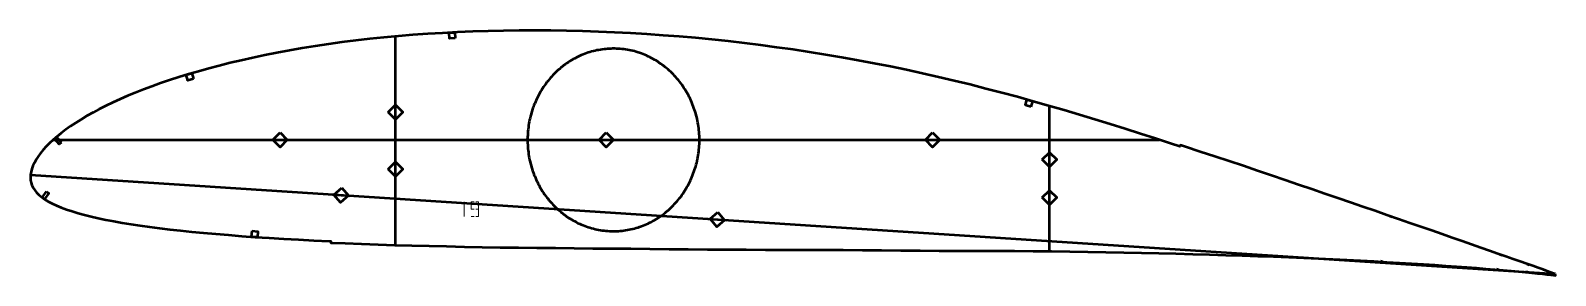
# Model space of a CAD drawing. Header units: metres. Extents: x 9 to 1058, y 107 to 275.
import ezdxf

# ---------------------------------------------------------------- set-up
doc = ezdxf.new("R2010")
doc.units = ezdxf.units.M
doc.layers.add('Layer', color=1, linetype='Continuous', lineweight=50)
doc.layers.add('NumLabel', color=1, linetype='Continuous', lineweight=15)

msp = doc.modelspace()

# ---------------------------------------------------------------- linework, layer by layer
at = {"layer": 'Layer', "color": 7}
for p, q in [((260.1, 127.7), (260.1, 271.2)), ((260.1, 213), (260.1, 225)), ((710.1, 123.4), (710.1, 223.4)), ((24.5, 200), (785.9, 200)), ((174.7, 200), (186.7, 200)), ((399.2, 200), (411.2, 200)), ((623.7, 200), (635.7, 200)), ((710.1, 180.4), (710.1, 192.4)), ((260.1, 173.9), (260.1, 185.9)), ((9.1, 175.9), (1057.8, 107.9)), ((216.7, 162.4), (228.7, 161.6)), ((710.1, 154.3), (710.1, 166.3)), ((475.7, 145.6), (487.6, 144.8))]:
    msp.add_line(p, q, dxfattribs=at)
at = {"layer": 'Layer'}
for p, q in [((410.1, 262.8), (410.1, 263.8)), ((351, 200), (350, 200)), ((469.2, 200), (470.2, 200)), ((945, 147.3), (944.7, 146.4)), ((410.1, 137.2), (410.1, 136.2)), ((938.7, 117.2), (938.6, 116.2)), ((1020.6, 121), (1020.2, 120.1)), ((1018.5, 111.7), (1018.4, 110.7)), ((1038.4, 109.9), (1038.4, 108.9)), ((1039.4, 114.4), (1039.1, 113.4))]:
    msp.add_line(p, q, dxfattribs=at)
for points in [[(1058.1, 107.8), (1057, 108.2), (1055, 108.9), (1052.5, 109.8), (1049.7, 110.8), (1046.3, 111.9), (1042.6, 113.3), (1038.5, 114.7), (1034, 116.3), (1029.1, 118), (1024, 119.8), (1018.6, 121.7), (1012.9, 123.7), (1006.9, 125.8), (1000.6, 128), (994.1, 130.3), (987.3, 132.6), (980.3, 135.1), (973.1, 137.6), (965.7, 140.2), (958.1, 142.8), (950.2, 145.5), (942.2, 148.3), (934.1, 151.1), (925.7, 154), (917.2, 157), (908.5, 160), (899.6, 163), (890.6, 166.1), (881.5, 169.2), (872.2, 172.4), (862.8, 175.6), (853.3, 178.8), (843.6, 182.1), (833.8, 185.3), (823.9, 188.6), (813.9, 191.9), (803.8, 195.2), (800.2, 196.4), (799.9, 195.5), (793.3, 197.6), (783.1, 200.9), (772.7, 204.2), (762.3, 207.6), (751.9, 210.8), (741.4, 214.1), (730.8, 217.3), (720.2, 220.4), (709.5, 223.5), (698.8, 226.5), (688.1, 229.5), (677.3, 232.4), (666.4, 235.2), (655.6, 238), (644.6, 240.7), (633.7, 243.2), (622.7, 245.7), (611.7, 248.1), (600.7, 250.4), (589.6, 252.6), (578.5, 254.6), (567.3, 256.6), (556.2, 258.6), (545, 260.4), (533.8, 262.1), (522.6, 263.6), (511.4, 265.1), (500.2, 266.5), (489, 267.8), (477.8, 269), (466.6, 270.1), (455.4, 271), (444.2, 271.9), (433.1, 272.7), (421.9, 273.4), (410.8, 273.9), (399.8, 274.4), (388.8, 274.7), (377.8, 275), (366.9, 275.2), (356, 275.2), (345.2, 275.2), (334.5, 275.1), (323.9, 274.8), (313.4, 274.5), (302.9, 274), (292.5, 273.5), (282.3, 272.9), (272.1, 272.2), (262.1, 271.4), (252.2, 270.4), (242.5, 269.4), (232.8, 268.3), (223.3, 267.1), (214, 265.8), (204.8, 264.5), (195.9, 263), (187.2, 261.5), (178.6, 259.9), (170.2, 258.2), (162, 256.5), (154, 254.7), (146.4, 252.9), (138.9, 251), (131.6, 249.1), (124.5, 247.1), (117.7, 245.1), (111, 243.1), (104.6, 241), (98.4, 238.9), (92.5, 236.8), (86.7, 234.6), (81.1, 232.4), (75.8, 230.2), (70.6, 227.9), (65.7, 225.7), (60.9, 223.4), (56.3, 221.1), (52, 218.8), (47.8, 216.5), (43.9, 214.1), (40.2, 211.8), (36.6, 209.4), (33.3, 207.1), (30.2, 204.7), (27.3, 202.4), (24.6, 200.1), (22.1, 197.7), (19.8, 195.4), (17.7, 193.1), (15.9, 190.8), (14.2, 188.6), (12.8, 186.5), (11.7, 184.3), (10.7, 182.2), (10, 180.1), (9.4, 178.1), (9.1, 176.1), (9, 174.2), (9.1, 172.3), (9.4, 170.5), (10, 168.8), (10.8, 167.1), (11.9, 165.5), (13.2, 163.8), (14.8, 162.2), (16.7, 160.6), (18.8, 159.1), (21.2, 157.6), (23.9, 156.2), (26.9, 154.8), (30.2, 153.5), (33.7, 152.2), (37.6, 150.9), (41.7, 149.7), (46.1, 148.5), (50.7, 147.3), (55.6, 146.2), (60.8, 145.1), (66.3, 144), (72, 143), (78, 142), (84.3, 141.1), (90.8, 140.1), (97.7, 139.3), (104.8, 138.4), (112.3, 137.6), (120.1, 136.8), (128.1, 136), (136.5, 135.3), (145.3, 134.6), (154.3, 133.9), (163.6, 133.2), (173.3, 132.6), (183.2, 132), (193.5, 131.4), (204, 130.9), (214.7, 130.4), (215.6, 130.3), (215.6, 129.3), (225.6, 128.9), (236.8, 128.5), (248.1, 128.1), (259.7, 127.7), (271.4, 127.4), (283.3, 127.1), (295.3, 126.8), (307.5, 126.5), (319.7, 126.3), (332.1, 126.1), (344.7, 126), (357.4, 125.8), (370.2, 125.7), (383, 125.5), (395.9, 125.4), (408.9, 125.3), (422, 125.2), (435.2, 125.1), (448.4, 124.9), (461.6, 124.8), (474.9, 124.7), (488.2, 124.7), (501.5, 124.6), (514.8, 124.5), (528.1, 124.4), (541.4, 124.4), (554.8, 124.3), (568.1, 124.3), (581.4, 124.2), (594.6, 124.1), (607.9, 124), (621.1, 123.9), (634.2, 123.8), (647.2, 123.8), (660.2, 123.7), (673.1, 123.6), (686, 123.6), (698.8, 123.5), (711.5, 123.4), (724.1, 123.2), (736.6, 123.1), (749, 122.9), (761.3, 122.6), (773.4, 122.4), (785.3, 122.1), (797.1, 121.8), (808.7, 121.5), (820.2, 121.2), (831.5, 120.8), (842.6, 120.4), (853.5, 120.1), (864.2, 119.7), (874.8, 119.3), (885.1, 118.8), (895.2, 118.4), (905, 118), (914.7, 117.5), (924.1, 117), (933.3, 116.5), (942.2, 116), (950.9, 115.5), (959.3, 115), (967.4, 114.5), (975.3, 114), (982.9, 113.5), (990.2, 112.9), (997.3, 112.4), (1004, 111.9), (1010.4, 111.4), (1016.5, 110.9), (1022.3, 110.4), (1027.8, 109.9), (1032.9, 109.4), (1037.6, 109), (1041.9, 108.6), (1045.8, 108.2), (1049.4, 107.8), (1052.4, 107.4), (1055, 107.2), (1057.1, 106.9), (1058.3, 106.8)], [(469.2, 200), (469.2, 201.3), (469.2, 202.6), (469.1, 204), (469, 205.3), (468.9, 206.6), (468.8, 207.9), (468.6, 209.2), (468.4, 210.5), (468.2, 211.8), (467.9, 213.1), (467.7, 214.4), (467.4, 215.7), (467, 216.9), (466.7, 218.2), (466.3, 219.5), (465.9, 220.7), (465.5, 221.9), (465, 223.2), (464.6, 224.4), (464.1, 225.6), (463.6, 226.8), (463, 228), (462.5, 229.2), (461.9, 230.3), (461.3, 231.5), (460.6, 232.6), (460, 233.7), (459.3, 234.8), (458.6, 235.9), (457.9, 237), (457.1, 238.1), (456.4, 239.1), (455.6, 240.1), (454.8, 241.1), (453.9, 242.1), (453.1, 243.1), (452.2, 244), (451.4, 245), (450.5, 245.9), (449.5, 246.8), (448.6, 247.6), (447.7, 248.5), (446.7, 249.3), (445.7, 250.1), (444.7, 250.9), (443.7, 251.7), (442.7, 252.4), (441.6, 253.1), (440.6, 253.8), (439.5, 254.5), (438.4, 255.1), (437.3, 255.7), (436.2, 256.3), (435.1, 256.9), (433.9, 257.4), (432.8, 258), (431.7, 258.4), (430.5, 258.9), (429.3, 259.4), (428.1, 259.8), (427, 260.2), (425.8, 260.5), (424.6, 260.9), (423.4, 261.2), (422.1, 261.4), (420.9, 261.7), (419.7, 261.9), (418.5, 262.1), (417.2, 262.3), (416, 262.5), (414.8, 262.6), (413.5, 262.7), (412.3, 262.7), (411, 262.8), (409.8, 262.8), (408.6, 262.7), (407.3, 262.7), (406.1, 262.6), (404.8, 262.5), (403.6, 262.4), (402.4, 262.2), (401.1, 262), (399.9, 261.8), (398.7, 261.6), (397.5, 261.3), (396.3, 261), (395.1, 260.7), (393.9, 260.3), (392.7, 260), (391.5, 259.6), (390.3, 259.1), (389.2, 258.7), (388, 258.2), (386.9, 257.7), (385.7, 257.2), (384.6, 256.6), (383.5, 256), (382.4, 255.4), (381.3, 254.8), (380.2, 254.1), (379.1, 253.5), (378.1, 252.8), (377, 252), (376, 251.3), (375, 250.5), (374, 249.7), (373.1, 248.9), (372.1, 248.1), (371.2, 247.2), (370.2, 246.3), (369.3, 245.4), (368.4, 244.5), (367.6, 243.6), (366.7, 242.6), (365.9, 241.6), (365.1, 240.6), (364.3, 239.6), (363.5, 238.6), (362.7, 237.5), (362, 236.5), (361.3, 235.4), (360.6, 234.3), (359.9, 233.2), (359.3, 232), (358.7, 230.9), (358.1, 229.7), (357.5, 228.6), (356.9, 227.4), (356.4, 226.2), (355.9, 225), (355.4, 223.8), (355, 222.6), (354.5, 221.3), (354.1, 220.1), (353.7, 218.8), (353.4, 217.6), (353, 216.3), (352.7, 215), (352.4, 213.7), (352.2, 212.4), (351.9, 211.2), (351.7, 209.9), (351.6, 208.5), (351.4, 207.2), (351.3, 205.9), (351.2, 204.6), (351.1, 203.3), (351, 202), (351, 200.7), (351, 199.3), (351, 198), (351.1, 196.7), (351.2, 195.4), (351.3, 194.1), (351.4, 192.8), (351.6, 191.5), (351.7, 190.1), (351.9, 188.8), (352.2, 187.6), (352.4, 186.3), (352.7, 185), (353, 183.7), (353.4, 182.4), (353.7, 181.2), (354.1, 179.9), (354.5, 178.7), (355, 177.4), (355.4, 176.2), (355.9, 175), (356.4, 173.8), (356.9, 172.6), (357.5, 171.4), (358.1, 170.3), (358.7, 169.1), (359.3, 168), (359.9, 166.8), (360.6, 165.7), (361.3, 164.6), (362, 163.5), (362.7, 162.5), (363.5, 161.4), (364.3, 160.4), (365.1, 159.4), (365.9, 158.4), (366.7, 157.4), (367.6, 156.4), (368.4, 155.5), (369.3, 154.6), (370.2, 153.7), (371.2, 152.8), (372.1, 151.9), (373.1, 151.1), (374, 150.3), (375, 149.5), (376, 148.7), (377, 148), (378.1, 147.2), (379.1, 146.5), (380.2, 145.9), (381.3, 145.2), (382.4, 144.6), (383.5, 144), (384.6, 143.4), (385.7, 142.8), (386.9, 142.3), (388, 141.8), (389.2, 141.3), (390.3, 140.9), (391.5, 140.4), (392.7, 140), (393.9, 139.7), (395.1, 139.3), (396.3, 139), (397.5, 138.7), (398.7, 138.4), (399.9, 138.2), (401.1, 138), (402.4, 137.8), (403.6, 137.6), (404.8, 137.5), (406.1, 137.4), (407.3, 137.3), (408.6, 137.3), (409.8, 137.2), (411, 137.2), (412.3, 137.3), (413.5, 137.3), (414.8, 137.4), (416, 137.5), (417.2, 137.7), (418.5, 137.9), (419.7, 138.1), (420.9, 138.3), (422.1, 138.6), (423.4, 138.8), (424.6, 139.1), (425.8, 139.5), (427, 139.8), (428.1, 140.2), (429.3, 140.6), (430.5, 141.1), (431.7, 141.6), (432.8, 142), (433.9, 142.6), (435.1, 143.1), (436.2, 143.7), (437.3, 144.3), (438.4, 144.9), (439.5, 145.5), (440.6, 146.2), (441.6, 146.9), (442.7, 147.6), (443.7, 148.3), (444.7, 149.1), (445.7, 149.9), (446.7, 150.7), (447.7, 151.5), (448.6, 152.4), (449.5, 153.2), (450.5, 154.1), (451.4, 155), (452.2, 156), (453.1, 156.9), (453.9, 157.9), (454.8, 158.9), (455.6, 159.9), (456.4, 160.9), (457.1, 161.9), (457.9, 163), (458.6, 164.1), (459.3, 165.2), (460, 166.3), (460.6, 167.4), (461.3, 168.5), (461.9, 169.7), (462.5, 170.8), (463, 172), (463.6, 173.2), (464.1, 174.4), (464.6, 175.6), (465, 176.8), (465.5, 178.1), (465.9, 179.3), (466.3, 180.5), (466.7, 181.8), (467, 183.1), (467.4, 184.3), (467.7, 185.6), (467.9, 186.9), (468.2, 188.2), (468.4, 189.5), (468.6, 190.8), (468.8, 192.1), (468.9, 193.4), (469, 194.7), (469.1, 196), (469.2, 197.4), (469.2, 198.7), (469.2, 200)]]:
    msp.add_lwpolyline(points, close=True, dxfattribs=at)
for points in [[(301.2, 269.9), (297.2, 269.7), (297, 273.7), (301, 273.9), (301.2, 269.9)], [(121.2, 242), (117.3, 240.8), (116.2, 244.7), (120, 245.8), (121.2, 242)], [(255.1, 219), (260.1, 224), (265.1, 219), (260.1, 214), (255.1, 219)], [(697.3, 222.8), (693.5, 223.9), (694.5, 227.7), (698.4, 226.7), (697.3, 222.8)], [(30.2, 198.3), (28.7, 197), (25.4, 200.8), (26.9, 202.1), (30.2, 198.3)], [(180.7, 205), (185.7, 200), (180.7, 195), (175.7, 200), (180.7, 205)], [(405.2, 205), (410.2, 200), (405.2, 195), (400.2, 200), (405.2, 205)], [(629.7, 205), (634.7, 200), (629.7, 195), (624.7, 200), (629.7, 205)], [(705.1, 186.4), (710.1, 191.4), (715.1, 186.4), (710.1, 181.4), (705.1, 186.4)], [(255.1, 179.9), (260.1, 184.9), (265.1, 179.9), (260.1, 174.9), (255.1, 179.9)], [(20, 164.4), (21.6, 163.3), (18.7, 159.2), (17.1, 160.3), (20, 164.4)], [(223.1, 167), (227.7, 161.7), (222.4, 157), (217.7, 162.3), (223.1, 167)], [(705.1, 160.3), (710.1, 165.3), (715.1, 160.3), (710.1, 155.3), (705.1, 160.3)], [(482, 150.2), (486.6, 144.9), (481.3, 140.2), (476.7, 145.6), (482, 150.2)], [(161.4, 137.4), (165.4, 137.1), (165.1, 133.1), (161.1, 133.4), (161.4, 137.4)]]:
    msp.add_lwpolyline(points, dxfattribs=at)
at = {"layer": 'NumLabel', "color": 1}
for points in [[(307.3, 157.4), (307.3, 147.4)], [(314.3, 152.4), (312.3, 152.4), (312.3, 157.4), (314.3, 157.4)], [(314.3, 147.4), (312.3, 147.4)], [(315.3, 157.4), (317.3, 157.4), (317.3, 147.4), (315.3, 147.4)], [(317.3, 152.4), (315.3, 152.4)]]:
    msp.add_lwpolyline(points, dxfattribs=at)

doc.saveas('drawing.dxf')
